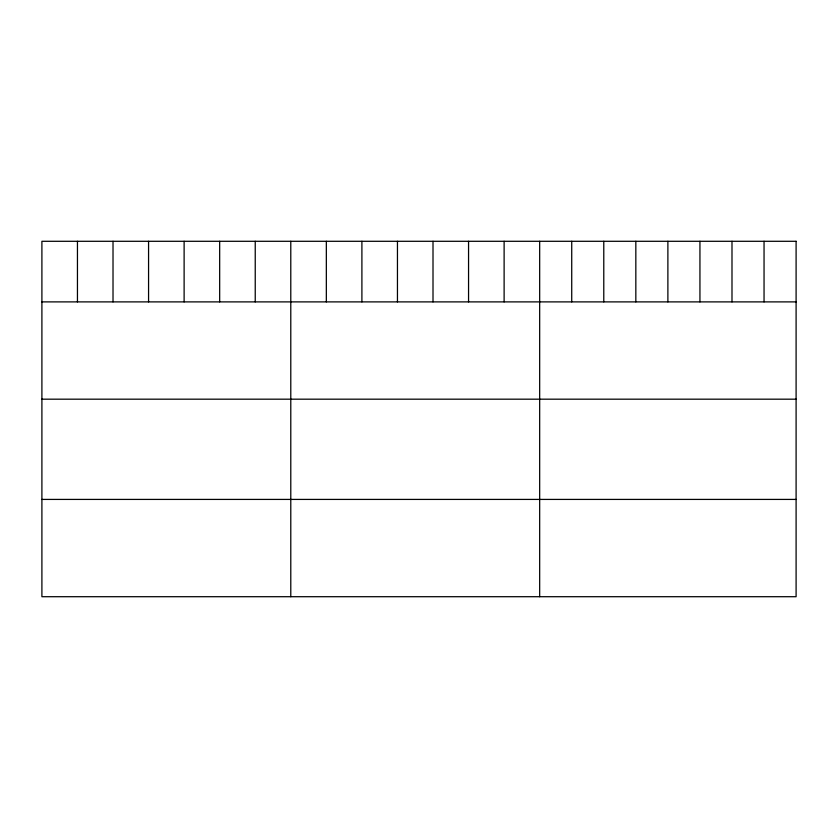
<?xml version="1.0" encoding="UTF-8"?>
<svg xmlns="http://www.w3.org/2000/svg" width="838" height="838" viewBox="0 0 838 838"><rect width="100%" height="100%" fill="white"/><g stroke="black" fill="none" stroke-linecap="round" stroke-linejoin="round"><path stroke-width="1.26" d="M41.9 301.889L796.1 301.889M41.9 399.181L796.1 399.181M41.9 499.417L796.1 499.417M764.047 241.292L764.047 301.889M731.993 241.292L731.993 301.889M699.94 241.292L699.94 301.889M667.886 241.292L667.886 301.889M635.833 241.292L635.833 301.889M603.779 241.292L603.779 301.889M571.726 241.292L571.726 301.889M539.672 241.292L539.672 596.708M504.12 241.292L504.12 301.889M468.557 241.292L468.557 301.889M433.005 241.292L433.005 301.889M397.453 241.292L397.453 301.889M361.901 241.292L361.901 301.889M326.338 241.292L326.338 301.889M290.786 241.292L290.786 596.708M255.234 241.292L255.234 301.889M219.671 241.292L219.671 301.889M184.119 241.292L184.119 301.889M148.567 241.292L148.567 301.889M113.015 241.292L113.015 301.889M77.452 241.292L77.452 301.889M796.1 241.292L41.9 241.292L41.9 596.708L796.1 596.708L796.1 241.292"/></g></svg>
